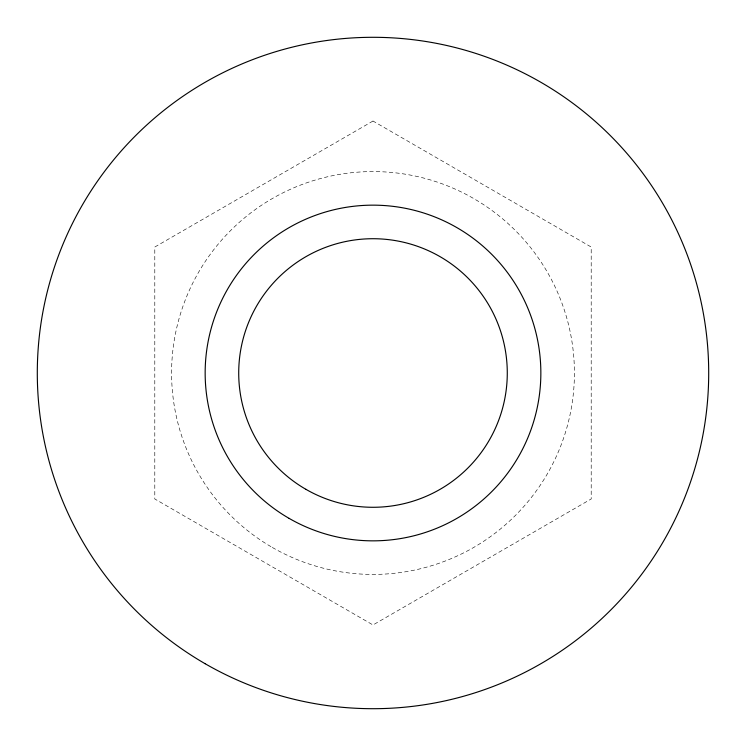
<?xml version="1.0" encoding="UTF-8"?>
<svg xmlns="http://www.w3.org/2000/svg" width="746" height="746" viewBox="0 0 746 746"><rect width="100%" height="100%" fill="white"/><g stroke="black" fill="none" stroke-linecap="round" stroke-linejoin="round"><path stroke-width="0.56" stroke-dasharray="3.73 2.8" d="M373 121.039L154.795 247.019L154.795 498.981L373 624.962L591.205 498.981L591.205 247.019L373 121.039M272.29 547.433A201.42 201.42 0 0 0 574.42 373A201.42 201.42 0 0 0 272.29 198.567A201.42 201.42 0 0 0 272.29 547.433"/><path stroke-width="1.12" d="M205.15 663.726A335.7 335.7 0 0 0 708.7 373A335.7 335.7 0 0 0 205.15 82.274A335.7 335.7 0 0 0 205.15 663.726M289.075 518.358A167.85 167.85 0 0 0 540.85 373A167.85 167.85 0 0 0 289.075 227.642A167.85 167.85 0 0 0 289.075 518.358M305.86 489.292A134.28 134.28 0 0 0 507.28 373A134.28 134.28 0 0 0 305.86 256.708A134.28 134.28 0 0 0 305.86 489.292"/></g></svg>
